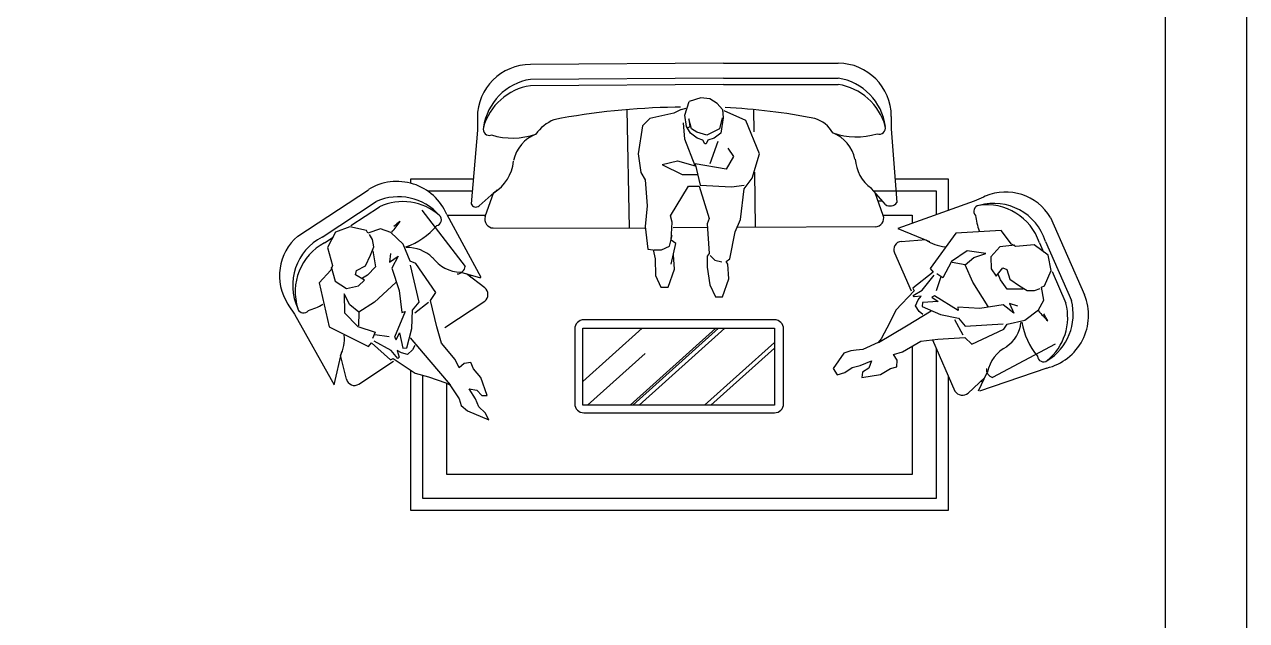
# Model space of a CAD drawing. Header units: inches. Extents: x 10.1 to 52.6, y 12.1 to 36.9.
# Drawn here: x 26.04 to 31.12, y 26.06 to 28.53 of the extents above; entities that cross this region are included whole.
import ezdxf

# ---------------------------------------------------------------- set-up
doc = ezdxf.new("R2010")
doc.units = ezdxf.units.IN
doc.header["$MEASUREMENT"] = 0
doc.layers.add('02', color=2, linetype='Continuous')
doc.layers.add('kadrbm', color=4, linetype='Continuous')

# ---------------------------------------------------------------- blocks, each defined once
blk = doc.blocks.new('kadrbm')
at = {"layer": 'kadrbm', "color": 4}
blk.add_lwpolyline([(0, 0), (0, 24.7972), (21, 24.7972), (21, 0), (0, 0)], close=True, dxfattribs=at)
blk.add_lwpolyline([(20.6631, 0.3257), (20.6631, 24.4603), (0.3369, 24.4603), (0.3369, 0.3257), (20.6631, 0.3257)], dxfattribs=at)

msp = doc.modelspace()

# ---------------------------------------------------------------- linework, layer by layer
at = {"layer": '02'}
for p, q in [((28.9474, 28.3725), (28.1442, 28.3671)), ((28.9474, 28.3725), (29.4239, 28.3723)), ((28.9474, 28.3108), (28.1442, 28.3054)), ((28.9474, 28.3108), (29.4239, 28.3105)), ((28.9474, 28.2843), (28.1442, 28.2789)), ((28.9474, 28.2843), (29.4238, 28.2841)), ((28.7859, 28.1572), (28.8046, 28.2131)), ((28.8532, 28.2281), (28.8046, 28.2131)), ((28.8906, 28.2243), (28.8532, 28.2281)), ((28.9205, 28.2056), (28.8906, 28.2243)), ((28.9429, 28.1795), (28.9205, 28.2056)), ((28.5562, 27.6877), (28.5463, 28.1797)), ((28.741, 28.1645), (28.6401, 28.1421)), ((28.7709, 28.1795), (28.741, 28.1645)), ((28.7709, 28.1795), (28.7921, 28.1853)), ((28.7931, 28.1099), (28.7859, 28.1572)), ((28.9429, 28.1795), (28.945, 28.1459)), ((29.0401, 28.1347), (28.9492, 28.1741)), ((29.0743, 28.0878), (29.0728, 28.1798)), ((29.6443, 28.1516), (29.6443, 28.1428)), ((27.9236, 28.1467), (27.9236, 28.1379)), ((27.9236, 28.1379), (27.9236, 28.0948)), ((28.6101, 28.1122), (28.5914, 27.9964)), ((28.6401, 28.1421), (28.6101, 28.1122)), ((28.7859, 28.0562), (28.7811, 28.1246)), ((28.8095, 28.0812), (28.7931, 28.1099)), ((28.8062, 28.1083), (28.7983, 28.1038)), ((28.8138, 28.1002), (28.8026, 28.1413)), ((28.8026, 28.1413), (28.8062, 28.1083)), ((28.8362, 28.0853), (28.8138, 28.1002)), ((28.9297, 28.1002), (28.8773, 28.0741)), ((28.9409, 28.145), (28.9297, 28.1002)), ((28.945, 28.1459), (28.9358, 28.0822)), ((29.0962, 27.9964), (29.0401, 28.1347)), ((29.6443, 28.1428), (29.6443, 28.0997)), ((29.6443, 28.0997), (29.6674, 27.793)), ((27.9236, 28.0948), (27.8978, 27.7881)), ((28.8286, 27.9457), (28.7859, 28.0562)), ((28.8372, 28.0606), (28.8095, 28.0812)), ((28.8773, 28.0741), (28.8362, 28.0853)), ((28.8608, 28.0534), (28.8372, 28.0606)), ((28.869, 28.037), (28.8608, 28.0534)), ((28.8814, 28.0524), (28.8742, 28.037)), ((28.9081, 28.0606), (28.8814, 28.0524)), ((28.9231, 28.047), (28.89, 27.954)), ((28.9358, 28.0822), (28.9081, 28.0606)), ((28.5914, 27.9964), (28.6027, 27.9179)), ((28.8742, 28.037), (28.869, 28.037)), ((28.9653, 28.0188), (28.9878, 27.9852)), ((29.0663, 27.8955), (29.0962, 27.9964)), ((28.6924, 27.9516), (28.756, 27.9665)), ((28.6927, 27.9499), (28.7747, 27.9105)), ((28.756, 27.9665), (28.8286, 27.9457)), ((28.9579, 27.9329), (28.8292, 27.9544)), ((28.8292, 27.9544), (28.8494, 27.8656)), ((28.9878, 27.9852), (28.9579, 27.9329)), ((28.6027, 27.9179), (28.6214, 27.8881)), ((28.7747, 27.9105), (28.8394, 27.9096)), ((29.0326, 27.8507), (29.0663, 27.8955)), ((29.0804, 27.6902), (29.0768, 27.9195)), ((27.1771, 27.654), (27.4704, 27.847)), ((27.6468, 27.8736), (27.6468, 27.8915)), ((27.6468, 27.8915), (27.9065, 27.8915)), ((27.9305, 27.7798), (28.0054, 27.8466)), ((28.6214, 27.8881), (28.6288, 27.7797)), ((28.7261, 27.7386), (28.8008, 27.8619)), ((28.8008, 27.8619), (28.8457, 27.8619)), ((28.8457, 27.8619), (28.8868, 27.7274)), ((28.8494, 27.8656), (28.9803, 27.8582)), ((28.9803, 27.8582), (29.0326, 27.8656)), ((29.0177, 27.7237), (29.0326, 27.8507)), ((29.6205, 27.7848), (29.5622, 27.8516)), ((29.66, 27.8915), (29.8815, 27.8915)), ((29.8815, 27.8915), (29.8815, 27.7609)), ((27.2785, 27.65), (27.503, 27.7975)), ((27.7166, 27.8415), (27.9023, 27.8415)), ((27.9566, 27.735), (27.9925, 27.8364)), ((27.9657, 27.8112), (27.9662, 27.8106)), ((29.571, 27.8415), (29.8315, 27.8415)), ((29.6109, 27.74), (29.5778, 27.8338)), ((29.5795, 27.8291), (29.5807, 27.8304)), ((29.5895, 27.8006), (29.6068, 27.8006)), ((29.9894, 27.7996), (29.6721, 27.6857)), ((29.8315, 27.8415), (29.8315, 27.7429)), ((30.0272, 27.8162), (29.9894, 27.7996)), ((30.035, 27.8196), (30.0272, 27.8162)), ((27.398, 27.6983), (27.5169, 27.7763)), ((27.6927, 27.7617), (27.8731, 27.5281)), ((27.7965, 27.7433), (27.9378, 27.4838)), ((27.7975, 27.7415), (27.9589, 27.7415)), ((28.6288, 27.7797), (28.6214, 27.6938)), ((29.6104, 27.7415), (29.7315, 27.7415)), ((29.7315, 27.7415), (29.7315, 27.707)), ((27.3935, 27.693, -2.7), (27.3338, 27.6709, -2.7)), ((27.4621, 27.6767, -2.7), (27.3935, 27.693, -2.7)), ((28.6214, 27.6938), (28.6326, 27.6004)), ((28.7335, 27.7125), (28.7261, 27.7386)), ((28.7298, 27.6377), (28.7335, 27.7125)), ((28.8868, 27.7274), (28.8793, 27.705)), ((28.8793, 27.705), (28.8868, 27.5817)), ((28.9953, 27.6714), (29.0177, 27.7237)), ((29.5776, 27.693), (29.0044, 27.6898)), ((30.3063, 27.7315), (30.4474, 27.41)), ((27.2884, 27.6261), (27.3238, 27.6494)), ((27.3338, 27.6709, -2.7), (27.3002, 27.6063, -2.7)), ((27.4686, 27.6661, -2.7), (27.4621, 27.6767, -2.7)), ((27.5202, 27.6846, -2.7), (27.4686, 27.6661, -2.7)), ((27.4877, 27.6397, -2.7), (27.4747, 27.661, -2.7)), ((27.4932, 27.6094, -2.7), (27.4877, 27.6397, -2.7)), ((27.5636, 27.6689, -2.7), (27.5202, 27.6846, -2.7)), ((27.6155, 27.6202, -2.7), (27.5636, 27.6689, -2.7)), ((27.9898, 27.688), (28.6204, 27.6877)), ((28.7223, 27.6116), (28.7335, 27.6564)), ((28.8831, 27.6891), (28.7379, 27.6883)), ((28.9728, 27.5593), (28.9953, 27.6714)), ((29.6721, 27.6857), (29.8029, 27.6319)), ((29.686, 27.6317), (29.7889, 27.6393)), ((29.7833, 27.6389), (29.784, 27.6406)), ((29.9123, 27.6669, -2.7), (29.8053, 27.5188, -2.7)), ((30.1006, 27.6768, -2.7), (29.9123, 27.6669, -2.7)), ((30.1437, 27.6202, -2.7), (30.1006, 27.6768, -2.7)), ((27.3002, 27.6063, -2.7), (27.3207, 27.5325, -2.7)), ((27.4795, 27.5746, -2.7), (27.4932, 27.6094, -2.7)), ((27.4891, 27.5923, -2.7), (27.5005, 27.526, -2.7)), ((27.6441, 27.55, -2.7), (27.6155, 27.6202, -2.7)), ((28.6326, 27.6004), (28.655, 27.5966)), ((28.655, 27.5966), (28.6625, 27.5593)), ((28.6587, 27.5966), (28.6887, 27.5966)), ((28.6887, 27.5966), (28.7223, 27.6116)), ((28.7485, 27.6228), (28.7298, 27.6377)), ((28.7298, 27.5368), (28.7485, 27.6228)), ((29.9596, 27.5931, -2.7), (29.8944, 27.548, -2.7)), ((30.037, 27.5812, -2.7), (29.9596, 27.5931, -2.7)), ((30.0953, 27.6101, -2.7), (30.0583, 27.5683, -2.7)), ((30.1573, 27.6163, -2.7), (30.0953, 27.6101, -2.7)), ((30.1625, 27.6102, -2.7), (30.1437, 27.6202, -2.7)), ((30.2387, 27.6181, -2.7), (30.1625, 27.6102, -2.7)), ((30.2967, 27.5742, -2.7), (30.2387, 27.6181, -2.7)), ((30.2602, 27.6265), (30.2772, 27.5876)), ((30.2854, 27.6322), (30.3931, 27.3862)), ((27.4581, 27.5307, -2.7), (27.4795, 27.5746, -2.7)), ((27.5628, 27.582, -2.7), (27.5577, 27.5451, -2.7)), ((27.5577, 27.5451, -2.7), (27.5946, 27.5708, -2.7)), ((27.5946, 27.5708, -2.7), (27.5682, 27.5208, -2.7)), ((27.6673, 27.5408, -2.7), (27.6441, 27.55, -2.7)), ((27.7507, 27.4194, -2.7), (27.6673, 27.5408, -2.7)), ((28.6625, 27.5593), (28.6641, 27.4899)), ((28.7426, 27.5161), (28.7389, 27.5759)), ((28.8868, 27.5817), (28.8793, 27.5705)), ((28.8793, 27.5705), (28.8793, 27.5256)), ((28.8914, 27.5741), (28.9107, 27.5547)), ((28.9107, 27.5547), (28.9397, 27.5467)), ((28.9579, 27.5481), (28.9728, 27.5593)), ((28.9653, 27.5368), (28.9579, 27.5481)), ((29.6575, 27.5844), (29.727, 27.426)), ((29.8944, 27.548, -2.7), (29.8582, 27.4809, -2.7)), ((29.9521, 27.5349, -2.7), (29.8969, 27.545, -2.7)), ((29.9521, 27.5349, -2.7), (29.9882, 27.5656, -2.7)), ((29.9882, 27.5656, -2.7), (30.037, 27.5812, -2.7)), ((30.0583, 27.5683, -2.7), (30.0599, 27.5178, -2.7)), ((30.3085, 27.5117, -2.7), (30.2967, 27.5742, -2.7)), ((27.3141, 27.5123, -2.7), (27.2655, 27.4604, -2.7)), ((27.3207, 27.5325, -2.7), (27.3141, 27.5123, -2.7)), ((27.3157, 27.5265, -2.7), (27.3321, 27.4663, -2.7)), ((27.4166, 27.4934, -2.7), (27.4207, 27.5106, -2.7)), ((27.4549, 27.4716, -2.7), (27.4166, 27.4934, -2.7)), ((27.4207, 27.5106, -2.7), (27.4581, 27.5307, -2.7)), ((27.4671, 27.4923, -2.7), (27.4458, 27.4792, -2.7)), ((27.5005, 27.526, -2.7), (27.4671, 27.4923, -2.7)), ((27.5682, 27.5208, -2.7), (27.5987, 27.4283, -2.7)), ((27.6814, 27.3796, -2.7), (27.6455, 27.5333, -2.7)), ((27.9381, 27.4799), (27.856, 27.5027)), ((27.954, 27.439), (27.878, 27.4966)), ((27.897, 27.4822), (27.8954, 27.4918)), ((28.6641, 27.4899), (28.6865, 27.4414)), ((28.7165, 27.4414), (28.7426, 27.5161)), ((28.8793, 27.5256), (28.8906, 27.4509)), ((28.9691, 27.4771), (28.9653, 27.5368)), ((29.8181, 27.5038, -2.7), (29.7344, 27.4378, -2.7)), ((29.7729, 27.4291, -2.7), (29.8227, 27.4922, -2.7)), ((29.8053, 27.5188, -2.7), (29.8181, 27.5038, -2.7)), ((29.8582, 27.4809, -2.7), (29.8343, 27.4969, -2.7)), ((29.9827, 27.4625, -2.7), (29.9521, 27.5349, -2.7)), ((30.0599, 27.5178, -2.7), (30.0799, 27.4882, -2.7)), ((30.0799, 27.4882, -2.7), (30.1078, 27.5223, -2.7)), ((30.0982, 27.4727, -2.7), (30.0889, 27.4958, -2.7)), ((30.1078, 27.5223, -2.7), (30.1241, 27.5154, -2.7)), ((30.1241, 27.5154, -2.7), (30.1376, 27.4751, -2.7)), ((30.2809, 27.4467, -2.7), (30.3085, 27.5117, -2.7)), ((30.3129, 27.5063), (30.3699, 27.376)), ((27.2655, 27.4604, -2.7), (27.3068, 27.2764, -2.7)), ((27.3321, 27.4663, -2.7), (27.3795, 27.4369, -2.7)), ((27.3795, 27.4369, -2.7), (27.4291, 27.4469, -2.7)), ((27.4291, 27.4469, -2.7), (27.4549, 27.4716, -2.7)), ((27.5847, 27.4607, -2.7), (27.4966, 27.3801, -2.7)), ((28.6865, 27.4414), (28.7165, 27.4414)), ((28.8906, 27.4509), (28.913, 27.4023)), ((28.9429, 27.4023), (28.9691, 27.4771)), ((29.7344, 27.4378, -2.7), (29.7391, 27.4262, -2.7)), ((29.8501, 27.4844, -2.7), (29.8315, 27.4271, -2.7)), ((30.0474, 27.3621, -2.7), (29.9827, 27.4625, -2.7)), ((30.1259, 27.4341, -2.7), (30.0982, 27.4727, -2.7)), ((30.1376, 27.4751, -2.7), (30.1773, 27.4467, -2.7)), ((30.1773, 27.4467, -2.7), (30.2093, 27.4273, -2.7)), ((30.2402, 27.4276, -2.7), (30.2633, 27.4369, -2.7)), ((30.2693, 27.4421, -2.7), (30.2809, 27.4467, -2.7)), ((30.279, 27.3881, -2.7), (30.2693, 27.4421, -2.7)), ((27.394, 27.3682, -2.7), (27.3704, 27.4137, -2.7)), ((27.3704, 27.4137, -2.7), (27.3717, 27.3354, -2.7)), ((27.5987, 27.4283, -2.7), (27.6096, 27.3369, -2.7)), ((27.7284, 27.3866, -2.7), (27.7507, 27.4194, -2.7)), ((27.7549, 27.2769, -2.7), (27.7284, 27.3866, -2.7)), ((28.913, 27.4023), (28.9429, 27.4023)), ((29.7391, 27.4262, -2.7), (29.6626, 27.3456, -2.7)), ((29.7347, 27.407, -2.7), (29.7729, 27.4291, -2.7)), ((29.7398, 27.401, -2.7), (29.7347, 27.407, -2.7)), ((29.7681, 27.4043, -2.7), (29.7398, 27.401, -2.7)), ((29.7453, 27.3641, -2.7), (29.7556, 27.3885, -2.7)), ((29.7556, 27.3885, -2.7), (29.7681, 27.4043, -2.7)), ((29.8242, 27.4053, -2.7), (29.8126, 27.4007, -2.7)), ((29.8126, 27.4007, -2.7), (29.8391, 27.3817, -2.7)), ((29.9228, 27.3442, -2.7), (29.8242, 27.4053, -2.7)), ((30.1931, 27.4342, -2.7), (30.1259, 27.4341, -2.7)), ((30.2093, 27.4273, -2.7), (30.2402, 27.4276, -2.7)), ((30.2562, 27.348, -2.7), (30.279, 27.3881, -2.7)), ((27.1357, 27.3717), (27.1403, 27.3647)), ((27.1403, 27.3647), (27.1631, 27.3301)), ((27.3717, 27.3354, -2.7), (27.427, 27.2787, -2.7)), ((27.4303, 27.3378, -2.7), (27.394, 27.3682, -2.7)), ((27.4303, 27.3378, -2.7), (27.4296, 27.2817, -2.7)), ((27.4966, 27.3801, -2.7), (27.4303, 27.3378, -2.7)), ((27.6232, 27.3409, -2.7), (27.5794, 27.2334, -2.7)), ((27.6096, 27.3369, -2.7), (27.6232, 27.3409, -2.7)), ((27.6518, 27.2706, -2.7), (27.6535, 27.3463, -2.7)), ((27.6535, 27.3463, -2.7), (27.6814, 27.3796, -2.7)), ((27.7208, 27.3775, -2.7), (27.6631, 27.3332, -2.7)), ((27.7881, 27.274), (27.9547, 27.3834)), ((29.6626, 27.3456, -2.7), (29.6389, 27.2944, -2.7)), ((29.8107, 27.3421, -2.7), (29.7078, 27.2804, -2.7)), ((29.7602, 27.3405, -2.7), (29.7453, 27.3641, -2.7)), ((29.776, 27.3281, -2.7), (29.7602, 27.3405, -2.7)), ((29.7744, 27.3786, -2.7), (29.7731, 27.3619, -2.7)), ((29.7731, 27.3619, -2.7), (29.8487, 27.3278, -2.7)), ((29.8391, 27.3817, -2.7), (29.7744, 27.3786, -2.7)), ((30.0131, 27.3536, -2.7), (29.9211, 27.3583, -2.7)), ((29.9211, 27.3583, -2.7), (29.9228, 27.3442, -2.7)), ((30.1094, 27.3682, -2.7), (30.0131, 27.3536, -2.7)), ((30.1543, 27.3338, -2.7), (30.1094, 27.3682, -2.7)), ((30.1706, 27.3633, -2.7), (30.1351, 27.3746, -2.7)), ((30.1351, 27.3746, -2.7), (30.1543, 27.3338, -2.7)), ((30.1995, 27.305, -2.7), (30.2562, 27.348, -2.7)), ((27.1631, 27.3301), (27.3286, 27.0365)), ((29.1586, 27.3062, -8.1), (28.3664, 27.3062, -8.1)), ((29.6389, 27.2944, -2.7), (29.6028, 27.2273, -2.7)), ((29.8487, 27.3278, -2.7), (29.9231, 27.3134, -2.7)), ((29.9426, 27.2418, -2.7), (29.9086, 27.3061, -2.7)), ((29.9231, 27.3134, -2.7), (29.9513, 27.2803, -2.7)), ((29.9513, 27.2803, -2.7), (30.1088, 27.2899, -2.7)), ((30.1125, 27.2672, -2.7), (30.1254, 27.2886, -2.7)), ((30.1254, 27.2886, -2.7), (30.1995, 27.305, -2.7)), ((27.3068, 27.2764, -2.7), (27.4707, 27.1957, -2.7)), ((27.427, 27.2787, -2.7), (27.4992, 27.2543, -2.7)), ((27.4992, 27.2543, -2.7), (27.4875, 27.228, -2.7)), ((27.4972, 27.2457, -2.7), (27.5567, 27.237, -2.7)), ((27.5794, 27.2334, -2.7), (27.586, 27.2227, -2.7)), ((27.586, 27.2227, -2.7), (27.6002, 27.252, -2.7)), ((27.6002, 27.252, -2.7), (27.6142, 27.1888, -2.7)), ((27.6308, 27.1903, -2.7), (27.6518, 27.2706, -2.7)), ((27.7748, 27.2087, -2.7), (27.7549, 27.2769, -2.7)), ((28.3281, 27.268, -8.1), (28.3281, 26.9582, -8.1)), ((28.3621, 27.2713, -8.1), (29.1583, 27.2713, -8.1)), ((28.3621, 27.05, -8.1), (28.6086, 27.2713, -8.1)), ((28.3621, 26.9511, -8.1), (28.3621, 27.2713, -8.1)), ((28.5582, 26.9511, -8.1), (28.9148, 27.2713, -8.1)), ((28.5696, 26.9511, -8.1), (28.9263, 27.2713, -8.1)), ((28.5963, 26.9511, -8.1), (28.9529, 27.2713, -8.1)), ((29.1583, 27.2713, -8.1), (29.1583, 26.9511, -8.1)), ((29.1968, 26.9582, -8.1), (29.1968, 27.268, -8.1)), ((29.7078, 27.2804, -2.7), (29.5908, 27.2109, -2.7)), ((29.8377, 27.2251, -2.7), (29.9502, 27.2328, -2.7)), ((29.9502, 27.2328, -2.7), (29.9788, 27.2053, -2.7)), ((29.9788, 27.2053, -2.7), (30.1125, 27.2672, -2.7)), ((27.4707, 27.1957, -2.7), (27.4834, 27.2109, -2.7)), ((27.4834, 27.2109, -2.7), (27.5625, 27.1394, -2.7)), ((27.5646, 27.1788, -2.7), (27.494, 27.2174, -2.7)), ((27.6142, 27.1888, -2.7), (27.6308, 27.1903, -2.7)), ((27.6441, 27.2307, -2.7), (27.7221, 27.1396, -2.7)), ((27.6637, 27.1988, -2.7), (27.654, 27.1812, -2.7)), ((27.8312, 27.1408, -2.7), (27.7748, 27.2087, -2.7)), ((28.8682, 26.9511, -8.1), (29.1583, 27.2116, -8.1)), ((28.8948, 26.9511, -8.1), (29.1583, 27.1877, -8.1)), ((29.5264, 27.1831, -2.7), (29.4982, 27.1798, -2.7)), ((29.5903, 27.2116, -2.7), (29.5264, 27.1831, -2.7)), ((29.6028, 27.2273, -2.7), (29.5903, 27.2116, -2.7)), ((29.6907, 27.1726, -2.7), (29.767, 27.2168, -2.7)), ((29.7315, 27.1963), (29.7315, 26.6631)), ((29.767, 27.2168, -2.7), (29.8377, 27.2251, -2.7)), ((29.8163, 27.2226), (29.9092, 27.0103)), ((29.8315, 27.1878), (29.8315, 26.5631)), ((30.3261, 27.2051), (30.0655, 27.0664)), ((27.3286, 27.0365), (27.3596, 27.1744)), ((27.356, 27.154), (27.3543, 27.1543)), ((27.3794, 27.0592), (27.3547, 27.1594)), ((27.4309, 27.0391), (27.5753, 27.1341)), ((27.5625, 27.1394, -2.7), (27.5731, 27.146, -2.7)), ((27.5928, 27.1449, -2.7), (27.5646, 27.1788, -2.7)), ((27.5731, 27.146, -2.7), (27.6654, 27.0841, -2.7)), ((27.6075, 27.1686, -2.7), (27.5899, 27.1783, -2.7)), ((27.5899, 27.1783, -2.7), (27.5979, 27.151, -2.7)), ((27.5979, 27.151, -2.7), (27.5928, 27.1449, -2.7)), ((27.6333, 27.1625, -2.7), (27.6075, 27.1686, -2.7)), ((27.654, 27.1812, -2.7), (27.6333, 27.1625, -2.7)), ((27.7221, 27.1396, -2.7), (27.8103, 27.0359, -2.7)), ((27.8483, 27.1059, -2.7), (27.8312, 27.1408, -2.7)), ((28.3809, 26.9511, -8.1), (28.6207, 27.1664, -8.1)), ((29.4468, 27.1672, -2.7), (29.4025, 27.1036, -2.7)), ((29.4756, 27.1774, -2.7), (29.4468, 27.1672, -2.7)), ((29.4982, 27.1798, -2.7), (29.4756, 27.1774, -2.7)), ((29.5155, 27.1169, -2.7), (29.5618, 27.1355, -2.7)), ((29.5618, 27.1355, -2.7), (29.551, 27.1056, -2.7)), ((29.6535, 27.1617, -2.7), (29.6907, 27.1726, -2.7)), ((29.6684, 27.1381, -2.7), (29.6535, 27.1617, -2.7)), ((29.6675, 27.1103, -2.7), (29.6684, 27.1381, -2.7)), ((27.6468, 26.5131), (27.6468, 27.0966)), ((27.6654, 27.0841, -2.7), (27.7199, 27.0694, -2.7)), ((27.869, 27.1246, -2.7), (27.8483, 27.1059, -2.7)), ((27.8966, 27.1284, -2.7), (27.869, 27.1246, -2.7)), ((27.9074, 27.1028, -2.7), (27.8966, 27.1284, -2.7)), ((27.9386, 27.0663, -2.7), (27.9074, 27.1028, -2.7)), ((29.4025, 27.1036, -2.7), (29.42, 27.077, -2.7)), ((29.42, 27.077, -2.7), (29.4515, 27.087, -2.7)), ((29.4515, 27.087, -2.7), (29.4813, 27.1084, -2.7)), ((29.4813, 27.1084, -2.7), (29.5155, 27.1169, -2.7)), ((29.5244, 27.0881, -2.7), (29.522, 27.0666, -2.7)), ((29.551, 27.1056, -2.7), (29.5244, 27.0881, -2.7)), ((29.5993, 27.0793, -2.7), (29.6404, 27.1039, -2.7)), ((29.6404, 27.1039, -2.7), (29.6675, 27.1103, -2.7)), ((30.0071, 27.0105), (30.0433, 27.0875)), ((30.2905, 27.1058), (30.011, 27.0101)), ((27.6968, 26.5631), (27.6968, 27.0756)), ((27.7199, 27.0694, -2.7), (27.792, 27.0449, -2.7)), ((27.792, 27.0449, -2.7), (27.8097, 27.0353, -2.7)), ((27.7968, 26.6631), (27.7968, 27.0423)), ((27.8097, 27.0353, -2.7), (27.8484, 26.9771, -2.7)), ((27.964, 26.9923, -2.7), (27.9386, 27.0663, -2.7)), ((29.522, 27.0666, -2.7), (29.5993, 27.0793, -2.7)), ((29.8815, 27.0735), (29.8815, 26.5131)), ((29.9641, 27.0017), (30.0337, 27.0669)), ((30.0162, 27.0506), (30.026, 27.0506)), ((27.8894, 27.02, -2.7), (27.9207, 27.0143, -2.7)), ((27.9156, 26.9775, -2.7), (27.8894, 27.02, -2.7)), ((27.9207, 27.0143, -2.7), (27.9424, 26.991, -2.7)), ((27.9424, 26.991, -2.7), (27.964, 26.9923, -2.7)), ((27.8484, 26.9771, -2.7), (27.8564, 26.9498, -2.7)), ((27.8564, 26.9498, -2.7), (27.8832, 26.928, -2.7)), ((27.8832, 26.928, -2.7), (27.9709, 26.8899, -2.7)), ((27.9296, 26.9451, -2.7), (27.9156, 26.9775, -2.7)), ((27.9557, 26.9193, -2.7), (27.9296, 26.9451, -2.7)), ((29.1583, 26.9511, -8.1), (28.3621, 26.9511, -8.1)), ((27.9709, 26.8899, -2.7), (27.9557, 26.9193, -2.7)), ((28.3664, 26.9199, -8.1), (29.1586, 26.9199, -8.1)), ((29.7315, 26.6631), (27.7968, 26.6631)), ((29.8315, 26.5631), (27.6968, 26.5631)), ((29.8815, 26.5131), (27.6468, 26.5131))]:
    msp.add_line(p, q, dxfattribs=at)
for centre, radius, start, end in [((28.1441, 28.1466), 0.2205, 89.9715, 179.9715), ((29.4238, 28.1518), 0.2205, 359.9715, 89.9715), ((28.1821, 28.0728), 0.2356, 99.2522, 171.8016), ((29.3874, 28.0791), 0.2343, 7.5927, 81.0397), ((28.1802, 28.0412), 0.2404, 98.6258, 164.6006), ((29.3876, 28.0464), 0.2404, 15.3425, 81.3173), ((28.7861, 25.3181), 2.8717, 90.7921, 100.925), ((28.8344, 25.6518), 2.5392, 91.4886, 91.986), ((28.8344, 25.6518), 2.5392, 78.8364, 87.3202), ((27.9731, 28.0983), 0.0256, 164.7094, 291.262), ((28.3143, 27.9697), 0.183, 113.3345, 143.9081), ((29.2879, 28.0182), 0.1305, 29.6193, 73.0242), ((29.5947, 28.1033), 0.0256, 248.6811, 15.2337), ((28.0698, 28.3625), 0.3009, 253.122, 288.7424), ((28.2189, 27.94), 0.1472, 110.8613, 168.8736), ((29.4983, 28.3676), 0.3009, 251.2007, 286.821), ((29.3488, 27.9452), 0.1472, 11.0695, 69.0818), ((27.9003, 27.9837), 0.175, 301.5276, 353.8131), ((29.649, 27.9808), 0.1543, 182.3897, 235.5915), ((27.5894, 27.6564), 0.2247, 22.7492, 121.9648), ((27.5959, 27.5927), 0.2248, 40.9576, 114.4046), ((27.6133, 27.5667), 0.2307, 48.7073, 114.6822), ((29.6392, 27.816), 0.0364, 239.0677, 320.7982), ((30.1201, 27.6198), 0.2172, 30.9412, 113.072), ((27.917, 27.7952), 0.0205, 200.4309, 311.2782), ((30.0116, 27.7574), 0.0245, 98.425, 224.9775), ((30.0414, 27.5534), 0.2307, 18.4559, 98.3162), ((30.0698, 27.564), 0.2261, 17.5538, 105.5171), ((27.0751, 28.0807), 0.6417, 320.1898, 325.285), ((29.3197, 25.56), 2.7557, 128.5446, 129.2464), ((27.5326, 27.8825), 0.2888, 289.0124, 320.1859), ((27.7493, 27.7216), 0.0245, 282.046, 48.5985), ((27.9899, 27.7233), 0.0353, 160.5002, 269.9715), ((29.5776, 27.7283), 0.0353, 269.9715, 19.4429), ((30.281, 27.7745), 0.2888, 186.8376, 199.944), ((27.3184, 27.4891), 0.2172, 130.5905, 212.7213), ((27.3819, 27.4489), 0.2261, 117.2031, 205.1664), ((29.8828, 27.7772), 0.168, 235.2432, 264.8404), ((27.397, 27.4227), 0.2307, 118.1052, 197.9655), ((27.6356, 27.4651), 0.1412, 44.4344, 93.0946), ((29.6885, 27.598), 0.0339, 94.2157, 203.6871), ((27.8575, 27.652), 0.1481, 215.7546, 268.9564), ((27.8384, 27.5317), 0.0349, 272.4326, 354.1631), ((27.9312, 27.4109), 0.0362, 310.5201, 50.9346), ((30.2395, 27.3247), 0.2247, 283.0999, 22.3154), ((30.1757, 27.3289), 0.2248, 301.3083, 14.7553), ((27.2009, 27.3591), 0.0245, 198.0743, 324.6269), ((27.139, 27.6218), 0.2888, 286.4869, 299.5933), ((30.744, 27.7605), 0.6417, 220.5404, 225.6357), ((30.1471, 27.3161), 0.2307, 309.058, 15.0329), ((28.3664, 27.268, -8.1), 0.0382, 90, 180), ((29.1586, 27.268, -8.1), 0.0382, 0, 90), ((30.0432, 27.3111), 0.1412, 304.785, 353.4452), ((30.472, 27.3427), 0.2888, 189.3631, 220.5366), ((27.8827, 25.9701), 2.7557, 28.8952, 29.5971), ((27.203, 27.2288), 0.168, 334.8925, 4.4897), ((30.1903, 27.0611), 0.1481, 116.1053, 169.307), ((30.277, 27.1561), 0.0245, 182.3966, 308.9492), ((30.0748, 27.1), 0.0349, 172.7833, 254.5137), ((27.4123, 27.0674), 0.0339, 193.865, 303.3364), ((29.9402, 27.0288), 0.0362, 210.8707, 311.2853), ((28.3664, 26.9582, -8.1), 0.0382, 180, 270), ((29.1586, 26.9582, -8.1), 0.0382, 270, 0)]:
    msp.add_arc(centre, radius, start, end, dxfattribs=at)

# ---------------------------------------------------------------- block references
at = {"layer": 'kadrbm'}
msp.add_blockref('kadrbm', (10.1213, 12.0665), dxfattribs=at)

doc.saveas('drawing.dxf')
